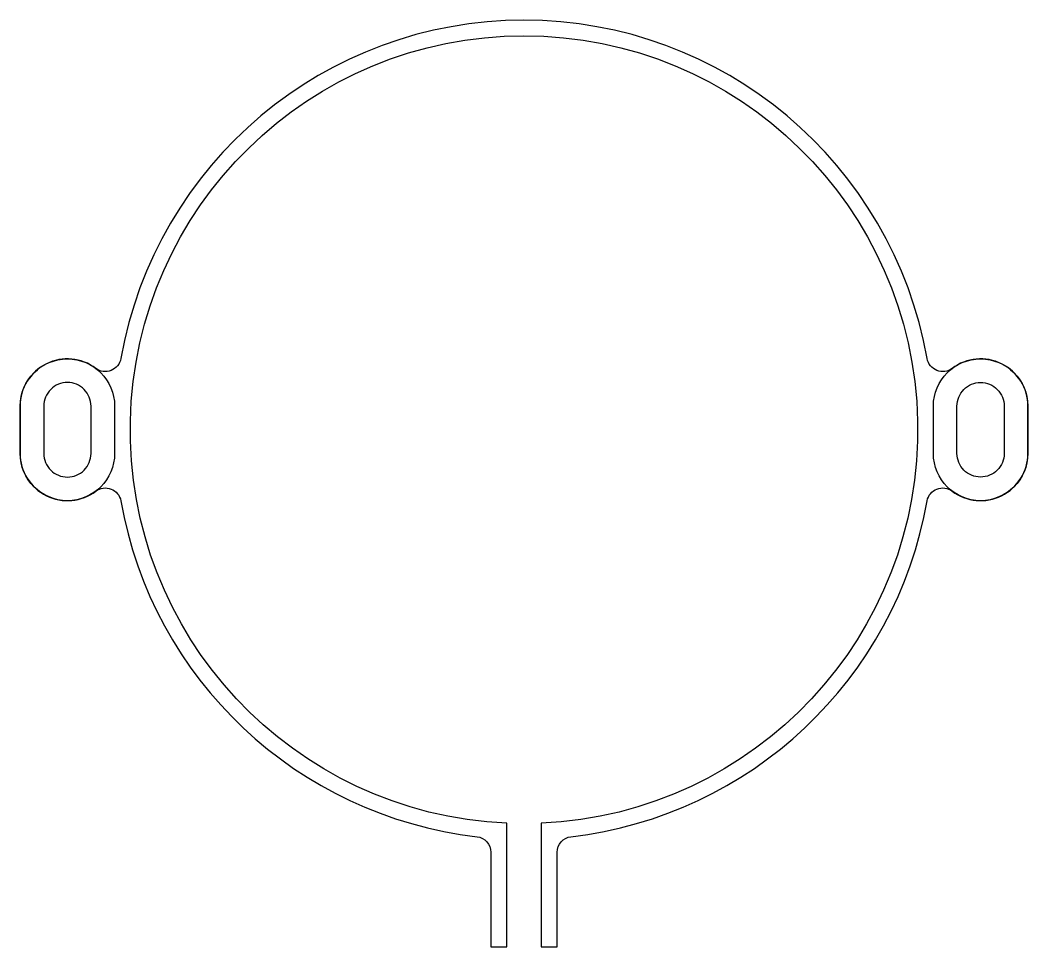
# Model space of a CAD drawing. Header units: inches. Extents: x 0 to 64, y 0 to 58.8.
import ezdxf

# ---------------------------------------------------------------- set-up
doc = ezdxf.new("R2010")
doc.units = ezdxf.units.IN
doc.header["$MEASUREMENT"] = 0
doc.layers.add('カメラ', color=7, linetype='Continuous')

msp = doc.modelspace()

# ---------------------------------------------------------------- linework, layer by layer
for points in [[(6, 34.321), (6, 31.321, -1), (0, 31.321), (0, 34.321, -1)], [(64, 34.321), (64, 31.321, -1), (58, 31.321), (58, 34.321, -1)]]:
    msp.add_lwpolyline(points, format="xyb", close=True)
at = {"layer": 'カメラ'}
for points in [[(4.808, 36.715, 0.619201), (0, 34.321), (0, 31.321, 0.619201), (4.808, 28.928, -0.560348), (6.396, 28.303, 0.331688), (29.015, 6.993, -0.380901), (29.9, 6), (29.9, 0), (30.9, 0), (30.9, 7.846, -45.443544), (33.1, 7.846), (33.1, 0), (34.1, 0), (34.1, 6, -0.380901), (34.985, 6.993, 0.331688), (57.604, 28.303, -0.560348), (59.192, 28.928, 0.619201), (64, 31.321), (64, 34.321, 0.619201), (59.192, 36.715, -0.560348), (57.604, 37.34, 0.838991), (6.396, 37.34, -0.560348)], [(3, 29.821), (3, 29.821, 0.414214), (4.5, 31.321), (4.5, 34.321, 0.414214), (3, 35.821), (3, 35.821, 0.414214), (1.5, 34.321), (1.5, 31.321, 0.414214)], [(61, 29.821), (61, 29.821, -0.414214), (59.5, 31.321), (59.5, 34.321, -0.414214), (61, 35.821), (61, 35.821, -0.414214), (62.5, 34.321), (62.5, 31.321, -0.414214)]]:
    msp.add_lwpolyline(points, format="xyb", close=True, dxfattribs=at)

doc.saveas('drawing.dxf')
